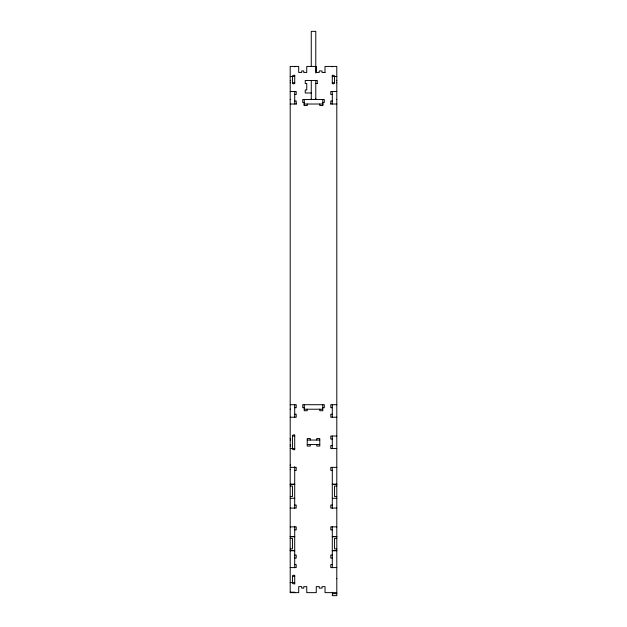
<?xml version="1.0" encoding="UTF-8"?>
<svg xmlns="http://www.w3.org/2000/svg" width="627" height="627" viewBox="0 0 627 627"><rect width="100%" height="100%" fill="white"/><g stroke="black" fill="none" stroke-linecap="round" stroke-linejoin="round"><path stroke-width="0.94" d="M307.246 104.019L307.246 105.524L304.236 105.524L304.236 102.514L302.739 102.514L302.739 99.505L324.284 99.505L324.284 102.514L322.78 102.514L322.78 105.524L319.778 105.524L319.778 104.019M311.266 99.097L311.266 99.505L311.266 80.46M315.781 98.502L315.781 99.505L315.781 80.46M325.029 72.442L321.996 72.442L322.019 70.945L319.245 70.945L319.245 72.442L316.235 72.442L316.259 66.431L306.736 66.431L306.736 72.442L303.727 72.442L303.75 70.945L301.705 70.945L301.705 72.442L298.695 72.442L298.695 66.431L290.199 66.431L290.199 592.64L298.718 592.64L298.718 586.629L301.72 586.629L301.72 588.134L303.75 588.134L303.75 586.629L306.76 586.629L306.76 592.64L316.259 592.64L316.259 586.629L319.261 586.629L319.261 588.134L322.019 588.134L322.019 586.629L325.029 586.629L325.029 592.64L336.801 592.64M290.199 76.455L294.706 76.455M332.294 76.455L336.801 76.455M290.199 80.46L290.622 80.46M336.378 80.46L336.801 80.46M290.199 82.717L290.622 82.717M292.448 82.717L294.706 82.717A1.129 1.129 0 0 1 293.577 83.846A1.129 1.129 0 0 1 292.448 82.717L292.448 76.267A0.862 0.862 0 0 1 292.715 75.663L292.966 75.475A1.332 1.332 0 0 1 294.188 75.475L294.518 75.734A0.846 0.846 0 0 1 294.706 76.267M334.552 82.717L332.294 82.717A1.129 1.129 0 0 0 333.423 83.846A1.129 1.129 0 0 0 334.552 82.717L334.552 76.267A0.846 0.846 0 0 0 334.356 75.742L334.034 75.475A1.332 1.332 0 0 0 332.812 75.475L332.553 75.663A0.862 0.862 0 0 0 332.286 76.267M336.378 82.717L336.801 82.717M315.757 83.469L317.278 83.469M290.199 91.487L296.21 91.487L296.21 94.497L294.706 94.497M336.801 91.487L330.79 91.487L330.79 94.497L332.294 94.497M311.266 92.992L305.231 92.992L305.255 89.982L306.76 89.982L306.76 83.469L305.231 83.469L305.255 80.46L317.278 80.46L317.262 83.469M290.199 99.505L290.622 99.505M336.378 99.505L336.801 99.505M294.706 101.01L296.234 101.01L296.234 104.019M332.318 101.01L330.79 101.01L330.813 104.019M290.199 104.019L296.336 104.019M304.228 104.019L322.772 104.019M330.664 104.019L336.801 104.019M290.199 404.713L296.21 404.713L296.21 407.715L294.706 407.715M336.801 404.713L330.79 404.713L330.79 407.715L332.294 407.715M304.236 407.715L302.739 407.715L302.739 404.713L324.284 404.713L324.284 407.715L322.78 407.715M290.199 409.219L290.622 409.219M304.228 409.219L322.772 409.219M294.706 414.235L296.21 414.235L296.21 417.237L290.199 417.237M332.294 414.235L330.79 414.235L330.79 417.237L336.801 417.237M292.448 436.031L294.706 436.031A1.129 1.129 0 0 0 293.577 434.903A1.129 1.129 0 0 0 292.448 436.031L292.448 448.564A1.129 1.129 0 0 0 293.577 449.692A1.129 1.129 0 0 0 294.706 448.564L290.199 448.564M336.801 436.031L330.79 436.031L330.79 439.041L332.294 439.041M290.199 438.539L290.622 438.539M290.199 440.044L290.622 440.044M307.238 440.044L319.762 440.044M290.199 444.551L290.622 444.551M307.238 444.551L319.762 444.551M332.294 445.554L330.79 445.554L330.79 448.564L336.801 448.564M290.199 446.056L290.622 446.056M290.199 465.101L290.622 465.101M290.199 467.358L296.21 467.358L296.21 470.36L294.706 470.36M336.801 467.358L330.79 467.358L330.79 470.36L332.294 470.36M290.199 469.607L290.622 469.607M290.199 484.256L294.706 484.256M332.294 484.256L336.801 484.256M290.199 484.318L294.706 484.318M332.294 484.318L336.801 484.318M290.199 486.035L292.448 486.035L292.448 496.56L290.199 496.56M336.801 486.035L334.552 486.035L334.552 496.56L336.801 496.56M290.199 498.34L294.706 498.277M332.294 498.34L336.801 498.277M294.706 505.064L296.21 505.064L296.21 508.074L290.199 508.074M332.294 505.064L330.79 505.064L330.79 508.074L336.801 508.074M290.199 526.868L296.21 526.868L296.21 529.87L294.706 529.87M336.801 526.868L330.79 526.868L330.79 529.87L332.294 529.87M290.199 536.602L294.706 536.602M332.294 536.602L336.801 536.602M290.199 536.665L294.706 536.665M332.294 536.665L336.801 536.665M290.199 538.381L292.448 538.381L292.448 548.907L290.199 548.907M336.801 538.381L334.552 538.381L334.552 548.907L336.801 548.907M290.199 550.624L294.706 550.624M332.294 550.624L336.801 550.624M290.199 550.686L294.706 550.686M332.294 550.686L336.801 550.686M294.706 555.06L296.21 555.06L296.21 558.061L294.706 558.061M332.294 555.06L330.79 555.06L330.79 558.061L332.294 558.061M294.706 564.582L296.21 564.582L296.21 567.584L290.199 567.584M332.294 564.582L330.79 564.582L330.79 567.584L336.801 567.584M292.448 576.354L294.706 576.354A1.129 1.129 0 0 0 293.577 575.225A1.129 1.129 0 0 0 292.448 576.354L292.448 582.804A0.846 0.846 0 0 0 292.644 583.337L292.966 583.604A1.332 1.332 0 0 0 294.188 583.596L294.447 583.416A0.862 0.862 0 0 0 294.714 582.804M336.378 578.611L336.801 578.611M290.199 582.616L294.706 582.616M290.199 592.209L294.706 592.209L294.706 592.64M332.576 592.209L332.294 595.642L336.801 595.65L336.801 66.431L325.005 66.431L325.005 72.442M332.294 593.644L336.801 593.644M332.294 66.431L332.294 66.87M332.318 75.075L332.294 83.657M332.318 91.409L332.294 104.019M332.294 404.713L332.294 417.237M332.294 436.031L332.294 448.564M332.294 467.358L332.294 508.262M332.294 526.304L332.294 567.772M322.772 99.505L322.78 105.524M322.772 404.713L322.78 410.724L319.778 410.724L319.778 409.219M316.768 440.044L316.768 438.539L319.778 438.539L319.778 446.056L316.768 446.056L316.768 444.551M315.781 72.998L315.781 31.35L311.266 31.35L311.266 66.431M310.255 440.044L310.255 438.539L307.246 438.539L307.246 446.056L310.255 446.056L310.255 444.551M307.246 409.219L307.246 410.724L304.236 410.724L304.228 404.713M304.228 99.505L304.236 105.524M294.706 66.431L294.706 66.87M294.729 75.075L294.706 83.657M294.729 91.409L294.706 104.019M294.706 404.713L294.706 417.237M294.706 434.903L294.706 449.88M294.706 466.731L294.706 508.262M294.706 526.304L294.706 567.772M294.706 575.225L294.706 584.121"/></g></svg>
